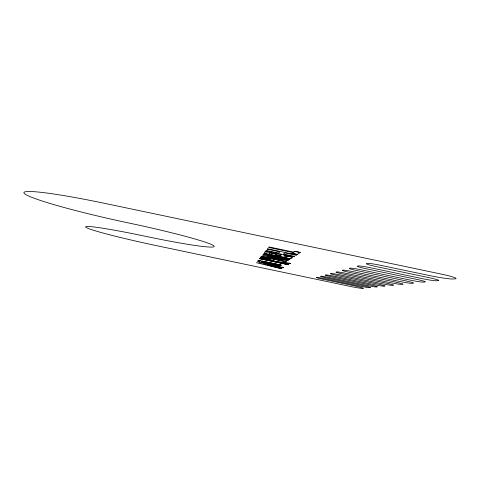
<?xml version="1.0" encoding="UTF-8"?>
<svg xmlns="http://www.w3.org/2000/svg" width="480" height="480" viewBox="0 0 480 480"><rect width="100%" height="100%" fill="white"/><g stroke="black" fill="none" stroke-linecap="round" stroke-linejoin="round"><path stroke-width="0.72" d="M258.396 261.696L257.532 261.294L258.15 260.592M294.384 256.374L283.476 254.082L284.922 252.918L296.1 255.27L296.658 254.868M297.318 254.43L292.05 253.326L293.124 252.54L292.044 253.362L297.318 254.43L300.276 252.468L294.798 251.316L293.67 252.138L268.98 246.948L268.632 247.392L293.112 252.576M276.762 261.942L288.762 264.462L288.33 264.696L259.62 258.69L259.86 258.384L272.442 261.03L260.634 257.4L261.012 256.926L275.148 261.324L290.664 263.31M270.324 252.558L281.232 254.88L280.092 255.84L275.496 254.874L276.168 254.214L269.964 252.912L268.914 254.082L269.964 252.912M275.148 261.324L261.006 256.956M277.704 259.62L262.404 255.18L288.354 260.37L287.934 260.676L270.762 257.064M294.378 256.41L293.862 256.722L265.872 250.872L266.19 250.452L278.412 253.056L279.75 251.796M279.21 260.034L278.67 259.854M262.71 262.704L279.534 266.244L279.864 265.998M280.83 265.362L262.164 261.462L261.516 262.17L262.17 261.438L281.178 265.152L263.478 261.402M285.348 255.708C281.586 255.948 286.236 255.468 289.446 256.602M281.592 268.71L256.386 262.716L283.698 267.456L283.272 267.732L271.356 265.71L281.988 268.476L281.592 268.71L267.642 265.11M286.104 257.694L287.556 256.608L286.104 257.694L268.92 254.052M276.966 259.554L261.528 256.278L261.288 256.602L286.494 261.636L271.632 257.352A17.1 1.05 11.8 0 0 270.078 256.92M288.33 264.696L259.62 258.69M289.65 259.542L263.364 253.98L263.088 254.352L289.2 259.842L289.662 259.506M293.664 252.174L294.798 251.316L300.27 252.51M267.21 249.198L267.546 248.748L296.652 254.904M264.978 253.506L264.12 253.092L264.99 251.97M281.238 254.844L280.098 255.81L275.502 254.844M292.38 257.73L290.88 258.678M290.658 263.34L290.058 263.67L276.768 261.912M258.114 260.58L258.9 260.592M265.068 251.886L266.376 251.898M290.736 258.744L289.824 258.696M265.338 251.82L266.058 251.826M290.106 258.75L289.134 258.612M258.786 260.55L259.632 260.688M266.382 251.862L269.55 252.438M259.314 260.61L260.004 260.748M266.754 251.91L267.174 251.97M288.714 258.546L289.128 258.642M288.228 258.462L288.708 258.576M260.01 260.724L260.436 260.826M288.222 258.498L286.362 258.114M260.442 260.802L262.41 261.21M287.046 258.276L285.606 257.958M269.556 252.408L270.318 252.594M262.092 261.114L263.1 261.354M284.778 257.79L285.594 257.994M262.752 261.252L281.178 265.152M271.152 252.762L272.058 252.948M284.772 257.826L265.272 253.626M267.216 249.162L279.744 251.832M283.932 255.846L287.55 256.644M261.294 256.572L286.188 261.81M272.112 257.352L272.58 257.448M277.482 259.632L278.946 259.932M276.972 259.524L277.866 259.746M261.522 262.14L279.858 266.028M279.54 266.22L261.624 262.476M271.206 257.124L270.468 257.004M261.978 262.524L260.982 262.338M287.352 256.134L288.114 256.296M268.596 254.388L269.418 254.562M261.3 262.38L259.008 261.882M267.858 254.22L266.598 253.932M288.804 256.488L290.016 256.734M259.878 262.062L259.206 261.9M290.01 256.77L290.958 256.974M258.15 261.648L259.014 261.858M265.644 253.698L266.088 253.806M258.84 261.81L258.528 261.732M290.952 257.01L291.918 257.274M264.972 253.536L265.284 253.596M260.628 257.43L272.442 261.03M291.648 257.214L292.128 257.358M264.72 253.422L264.228 253.188M316.596 277.374L316.32 277.446A7.74 0.384 11.6 0 0 322.986 279.24L352.866 285.522A12.66 0.606 11.5 0 1 363.294 288.354L362.694 288.42A12.606 0.606 11.5 0 1 348.69 286.086L156.228 245.592A66.516 3.426 12.2 0 1 85.884 227.28A66.516 3.426 12.2 0 1 145.05 236.214A78.63 4.758 12.3 0 0 213.756 245.766A78.63 4.758 12.3 0 0 129.48 223.146A96.216 7.062 12.5 0 1 24.714 193.842A96.216 7.062 12.5 0 1 106.302 203.7L440.01 273.822A21.408 1.656 10.8 0 1 455.274 278.808L453.63 278.976A21.252 1.632 10.9 0 1 428.514 275.364L381.024 265.386A12.126 0.918 11.2 0 0 367.17 263.436L366.516 263.616A12.066 0.912 11.2 0 0 376.098 266.562L429.768 277.842A11.886 0.852 11 0 1 438.39 280.56L436.512 280.752A11.772 0.84 11 0 1 422.646 278.706L370.842 267.816A11.328 0.804 11.2 0 0 358.008 265.962L357.438 266.118A11.28 0.798 11.2 0 0 366.528 268.842L416.808 279.414A11.112 0.75 11.1 0 1 425.052 281.946L423.402 282.114A11.016 0.738 11.1 0 1 410.544 280.176L361.902 269.952A10.626 0.714 11.3 0 0 349.95 268.182L349.446 268.32A10.584 0.708 11.3 0 0 358.092 270.858L405.384 280.8A10.434 0.666 11.2 0 1 413.28 283.164L411.816 283.32A10.35 0.66 11.2 0 1 399.828 281.478L353.994 271.836A10.014 0.636 11.4 0 0 342.81 270.15L342.366 270.27A9.972 0.63 11.4 0 0 350.604 272.646L395.238 282.03A9.834 0.6 11.2 0 1 402.81 284.25L401.502 284.388A9.762 0.588 11.2 0 1 390.282 282.636L346.944 273.522A9.462 0.57 11.4 0 0 336.438 271.902L336.036 272.016A9.432 0.564 11.4 0 0 343.908 274.242L386.172 283.134A9.3 0.54 11.3 0 1 393.444 285.228L392.268 285.348A9.234 0.528 11.3 0 1 381.72 283.674L340.62 275.028A8.97 0.51 11.5 0 0 330.72 273.48L330.36 273.582A8.94 0.51 11.5 0 0 337.884 275.682L378.024 284.124A8.826 0.486 11.4 0 1 385.008 286.098L383.946 286.212A8.766 0.48 11.4 0 1 373.998 284.61L334.914 276.39A8.532 0.462 11.5 0 0 325.554 274.902L325.224 274.992A8.502 0.462 11.5 0 0 332.442 276.984L370.65 285.018A8.394 0.444 11.4 0 1 377.376 286.896L376.41 286.992A8.34 0.438 11.4 0 1 367.002 285.462L329.748 277.626A8.13 0.42 11.5 0 0 320.868 276.192L320.568 276.276A8.106 0.42 11.5 0 0 327.498 278.16L363.954 285.828A8.004 0.402 11.4 0 1 370.434 287.616L369.558 287.706A7.956 0.396 11.4 0 1 360.63 286.236L325.038 278.748A7.764 0.384 11.6 0 0 316.596 277.374"/></g></svg>
